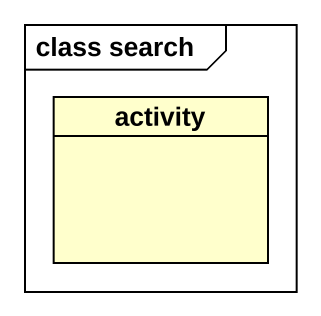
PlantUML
@startuml
mainframe class search
hide circle
hide empty members
class activity
@enduml
